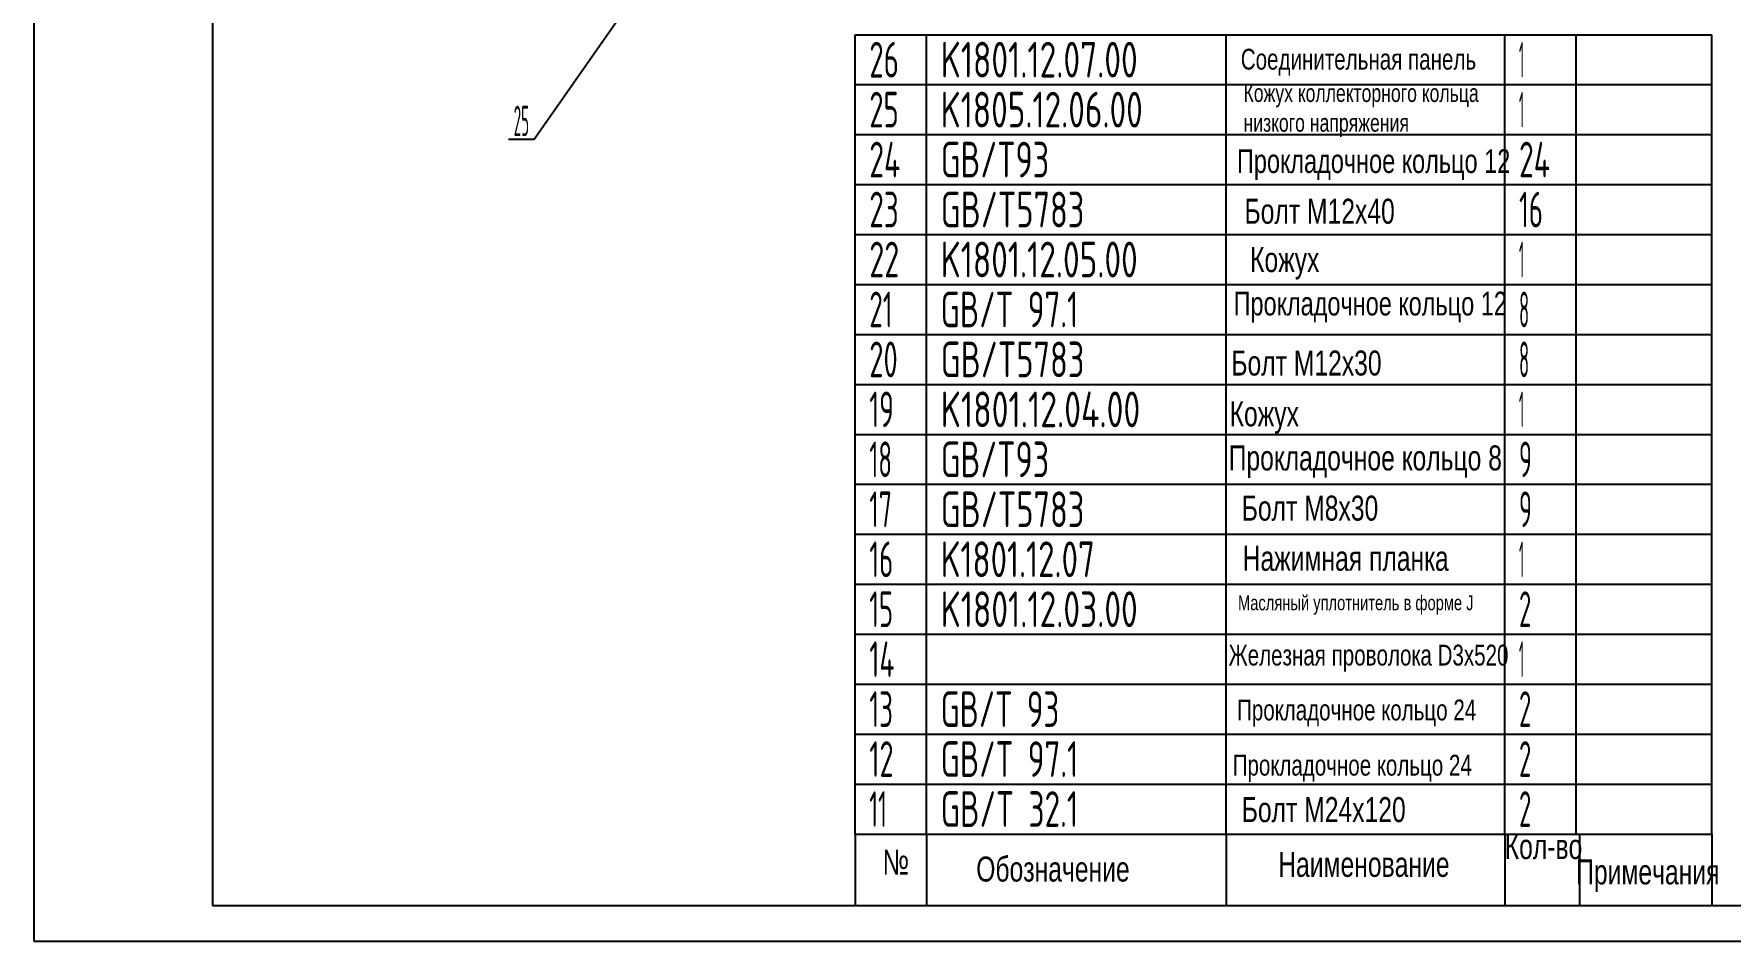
# Model space of a CAD drawing. Header units: millimetres. Extents: x 157 to 5197, y -35 to 3664.
# Drawn here: x 157 to 3008, y 100 to 1625 of the extents above; entities that cross this region are included whole.
import ezdxf
from ezdxf.enums import TextEntityAlignment as Align

# ---------------------------------------------------------------- set-up
doc = ezdxf.new("R2010")
doc.units = ezdxf.units.MM
doc.header["$LTSCALE"] = 120
for name, color, linetype in [('01', 7, 'Continuous'), ('02', 1, 'Continuous'), ('11', 3, 'Continuous')]:
    doc.layers.add(name, color=color, linetype=linetype)
doc.styles.get("Standard").update_dxf_attribs({"font": 'isocp', "width": 0.707, "bigfont": 'intecad.shx'})

# ---------------------------------------------------------------- blocks, each defined once
blk = doc.blocks.new('*U287')
at = {"layer": '01'}
for points in [[(25, 292), (25, 5)], [(25, 5), (415, 5)]]:
    blk.add_lwpolyline(points, dxfattribs=at)
at = {"layer": '02'}
for points in [[(0, 297), (0, 0)], [(0, 0), (420, 0)]]:
    blk.add_lwpolyline(points, dxfattribs=at)
blk = doc.blocks.new('*U302')
at = {"layer": '01'}
for p, q in [((0, -84), (0, 0)), ((1440, -84), (1440, 0))]:
    blk.add_line(p, q, dxfattribs=at)
at = {"layer": '02'}
for p, q in [((0, 0), (120, 0)), ((120, -84), (120, 0)), ((120, 0), (624, 0)), ((624, -84), (624, 0)), ((624, 0), (1092, 0)), ((1092, -84), (1092, 0)), ((1092, 0), (1212, 0)), ((1212, -84), (1212, 0)), ((1212, 0), (1440, 0))]:
    blk.add_line(p, q, dxfattribs=at)
blk = doc.blocks.new('*U303')
at = {"layer": '01'}
for p, q in [((0, -84), (0, 0)), ((1440, -84), (1440, 0))]:
    blk.add_line(p, q, dxfattribs=at)
at = {"layer": '02'}
for p, q in [((0, 0), (120, 0)), ((120, -84), (120, 0)), ((120, 0), (624, 0)), ((624, -84), (624, 0)), ((624, 0), (1092, 0)), ((1092, -84), (1092, 0)), ((1092, 0), (1212, 0)), ((1212, -84), (1212, 0)), ((1212, 0), (1440, 0))]:
    blk.add_line(p, q, dxfattribs=at)
blk = doc.blocks.new('*U304')
at = {"layer": '01'}
for p, q in [((0, -84), (0, 0)), ((1440, -84), (1440, 0))]:
    blk.add_line(p, q, dxfattribs=at)
at = {"layer": '02'}
for p, q in [((0, 0), (120, 0)), ((120, -84), (120, 0)), ((120, 0), (624, 0)), ((624, -84), (624, 0)), ((624, 0), (1092, 0)), ((1092, -84), (1092, 0)), ((1092, 0), (1212, 0)), ((1212, -84), (1212, 0)), ((1212, 0), (1440, 0))]:
    blk.add_line(p, q, dxfattribs=at)
blk = doc.blocks.new('*U305')
at = {"layer": '01'}
for p, q in [((0, -84), (0, 0)), ((1440, -84), (1440, 0))]:
    blk.add_line(p, q, dxfattribs=at)
at = {"layer": '02'}
for p, q in [((0, 0), (120, 0)), ((120, -84), (120, 0)), ((120, 0), (624, 0)), ((624, -84), (624, 0)), ((624, 0), (1092, 0)), ((1092, -84), (1092, 0)), ((1092, 0), (1212, 0)), ((1212, -84), (1212, 0)), ((1212, 0), (1440, 0))]:
    blk.add_line(p, q, dxfattribs=at)
blk = doc.blocks.new('*U306')
at = {"layer": '01'}
for p, q in [((0, -84), (0, 0)), ((1440, -84), (1440, 0))]:
    blk.add_line(p, q, dxfattribs=at)
at = {"layer": '02'}
for p, q in [((0, 0), (120, 0)), ((120, -84), (120, 0)), ((120, 0), (624, 0)), ((624, -84), (624, 0)), ((624, 0), (1092, 0)), ((1092, -84), (1092, 0)), ((1092, 0), (1212, 0)), ((1212, -84), (1212, 0)), ((1212, 0), (1440, 0))]:
    blk.add_line(p, q, dxfattribs=at)
blk = doc.blocks.new('*U307')
at = {"layer": '01'}
for p, q in [((0, -84), (0, 0)), ((1440, -84), (1440, 0))]:
    blk.add_line(p, q, dxfattribs=at)
at = {"layer": '02'}
for p, q in [((0, 0), (120, 0)), ((120, -84), (120, 0)), ((120, 0), (624, 0)), ((624, -84), (624, 0)), ((624, 0), (1092, 0)), ((1092, -84), (1092, 0)), ((1092, 0), (1212, 0)), ((1212, -84), (1212, 0)), ((1212, 0), (1440, 0))]:
    blk.add_line(p, q, dxfattribs=at)
blk = doc.blocks.new('*U308')
at = {"layer": '01'}
for p, q in [((0, -84), (0, 0)), ((1440, -84), (1440, 0))]:
    blk.add_line(p, q, dxfattribs=at)
at = {"layer": '02'}
for p, q in [((0, 0), (120, 0)), ((120, -84), (120, 0)), ((120, 0), (624, 0)), ((624, -84), (624, 0)), ((624, 0), (1092, 0)), ((1092, -84), (1092, 0)), ((1092, 0), (1212, 0)), ((1212, -84), (1212, 0)), ((1212, 0), (1440, 0))]:
    blk.add_line(p, q, dxfattribs=at)
blk = doc.blocks.new('*U309')
at = {"layer": '01'}
for p, q in [((0, -84), (0, 0)), ((1440, -84), (1440, 0))]:
    blk.add_line(p, q, dxfattribs=at)
at = {"layer": '02'}
for p, q in [((0, 0), (120, 0)), ((120, -84), (120, 0)), ((120, 0), (624, 0)), ((624, -84), (624, 0)), ((624, 0), (1092, 0)), ((1092, -84), (1092, 0)), ((1092, 0), (1212, 0)), ((1212, -84), (1212, 0)), ((1212, 0), (1440, 0))]:
    blk.add_line(p, q, dxfattribs=at)
blk = doc.blocks.new('*U310')
at = {"layer": '01'}
for p, q in [((0, -84), (0, 0)), ((1440, -84), (1440, 0))]:
    blk.add_line(p, q, dxfattribs=at)
at = {"layer": '02'}
for p, q in [((0, 0), (120, 0)), ((120, -84), (120, 0)), ((120, 0), (624, 0)), ((624, -84), (624, 0)), ((624, 0), (1092, 0)), ((1092, -84), (1092, 0)), ((1092, 0), (1212, 0)), ((1212, -84), (1212, 0)), ((1212, 0), (1440, 0))]:
    blk.add_line(p, q, dxfattribs=at)
blk = doc.blocks.new('*U311')
at = {"layer": '01'}
for p, q in [((0, -84), (0, 0)), ((1440, -84), (1440, 0))]:
    blk.add_line(p, q, dxfattribs=at)
at = {"layer": '02'}
for p, q in [((0, 0), (120, 0)), ((120, -84), (120, 0)), ((120, 0), (624, 0)), ((624, -84), (624, 0)), ((624, 0), (1092, 0)), ((1092, -84), (1092, 0)), ((1092, 0), (1212, 0)), ((1212, -84), (1212, 0)), ((1212, 0), (1440, 0))]:
    blk.add_line(p, q, dxfattribs=at)
blk = doc.blocks.new('*U312')
at = {"layer": '01'}
for p, q in [((0, -84), (0, 0)), ((1440, -84), (1440, 0))]:
    blk.add_line(p, q, dxfattribs=at)
at = {"layer": '02'}
for p, q in [((0, 0), (120, 0)), ((120, -84), (120, 0)), ((120, 0), (624, 0)), ((624, -84), (624, 0)), ((624, 0), (1092, 0)), ((1092, -84), (1092, 0)), ((1092, 0), (1212, 0)), ((1212, -84), (1212, 0)), ((1212, 0), (1440, 0))]:
    blk.add_line(p, q, dxfattribs=at)
blk = doc.blocks.new('*U313')
at = {"layer": '01'}
for p, q in [((0, -84), (0, 0)), ((1440, -84), (1440, 0))]:
    blk.add_line(p, q, dxfattribs=at)
at = {"layer": '02'}
for p, q in [((0, 0), (120, 0)), ((120, -84), (120, 0)), ((120, 0), (624, 0)), ((624, -84), (624, 0)), ((624, 0), (1092, 0)), ((1092, -84), (1092, 0)), ((1092, 0), (1212, 0)), ((1212, -84), (1212, 0)), ((1212, 0), (1440, 0))]:
    blk.add_line(p, q, dxfattribs=at)
blk = doc.blocks.new('*U314')
at = {"layer": '01'}
for p, q in [((0, -84), (0, 0)), ((1440, -84), (1440, 0))]:
    blk.add_line(p, q, dxfattribs=at)
at = {"layer": '02'}
for p, q in [((0, 0), (120, 0)), ((120, -84), (120, 0)), ((120, 0), (624, 0)), ((624, -84), (624, 0)), ((624, 0), (1092, 0)), ((1092, -84), (1092, 0)), ((1092, 0), (1212, 0)), ((1212, -84), (1212, 0)), ((1212, 0), (1440, 0))]:
    blk.add_line(p, q, dxfattribs=at)
blk = doc.blocks.new('*U315')
at = {"layer": '01'}
for p, q in [((0, -84), (0, 0)), ((1440, -84), (1440, 0))]:
    blk.add_line(p, q, dxfattribs=at)
at = {"layer": '02'}
for p, q in [((0, 0), (120, 0)), ((120, -84), (120, 0)), ((120, 0), (624, 0)), ((624, -84), (624, 0)), ((624, 0), (1092, 0)), ((1092, -84), (1092, 0)), ((1092, 0), (1212, 0)), ((1212, -84), (1212, 0)), ((1212, 0), (1440, 0))]:
    blk.add_line(p, q, dxfattribs=at)
blk = doc.blocks.new('*U316')
at = {"layer": '01'}
for p, q in [((0, -84), (0, 0)), ((1440, -84), (1440, 0))]:
    blk.add_line(p, q, dxfattribs=at)
at = {"layer": '02'}
for p, q in [((0, 0), (120, 0)), ((120, -84), (120, 0)), ((120, 0), (624, 0)), ((624, -84), (624, 0)), ((624, 0), (1092, 0)), ((1092, -84), (1092, 0)), ((1092, 0), (1212, 0)), ((1212, -84), (1212, 0)), ((1212, 0), (1440, 0))]:
    blk.add_line(p, q, dxfattribs=at)
blk = doc.blocks.new('*U317')
at = {"layer": '01'}
for p, q in [((0, -84), (0, 0)), ((0, 0), (120, 0)), ((120, 0), (624, 0)), ((624, 0), (1092, 0)), ((1092, 0), (1212, 0)), ((1212, 0), (1440, 0)), ((1440, -84), (1440, 0))]:
    blk.add_line(p, q, dxfattribs=at)
at = {"layer": '02'}
for p, q in [((120, -84), (120, 0)), ((624, -84), (624, 0)), ((1092, -84), (1092, 0)), ((1212, -84), (1212, 0))]:
    blk.add_line(p, q, dxfattribs=at)

msp = doc.modelspace()

# ---------------------------------------------------------------- linework, layer by layer
at = {"layer": '01'}
msp.add_point((2977.0344, 160.17), dxfattribs=at)
at = {"layer": '02'}
for p, q in [((1469.3675, 2123.2191), (997.8786, 1447.8378)), ((997.8786, 1447.8378), (954.6796, 1447.8378))]:
    msp.add_line(p, q, dxfattribs=at)
at = {"layer": '02', "color": 0}
for p, q in [((1537.0344, 280.17), (1537.0344, 160.17)), ((1537.0344, 280.17), (2977.0344, 280.17)), ((1657.0344, 280.17), (1657.0344, 160.17)), ((2161.0344, 280.17), (2161.0344, 160.17)), ((2629.0344, 280.17), (2629.0344, 160.17)), ((2754.5958, 280.17), (2754.5958, 160.17)), ((2977.0344, 280.17), (2977.0344, 160.17))]:
    msp.add_line(p, q, dxfattribs=at)

# ---------------------------------------------------------------- block references
at = {"layer": '02', "xscale": 12, "yscale": 12, "zscale": 12}
msp.add_blockref('*U287', (157.0344, 100.17), dxfattribs=at)
at = {"layer": '02'}
for name, p in [('*U317', (1537.0344, 1624.17)), ('*U316', (1537.0344, 1540.17)), ('*U315', (1537.0344, 1456.17)), ('*U314', (1537.0344, 1372.17)), ('*U313', (1537.0344, 1288.17)), ('*U312', (1537.0344, 1204.17)), ('*U311', (1537.0344, 1120.17)), ('*U310', (1537.0344, 1036.17)), ('*U309', (1537.0344, 952.17)), ('*U308', (1537.0344, 868.17)), ('*U307', (1537.0344, 784.17)), ('*U306', (1537.0344, 700.17)), ('*U305', (1537.0344, 616.17)), ('*U304', (1537.0344, 532.17)), ('*U303', (1537.0344, 448.17)), ('*U302', (1537.0344, 364.17))]:
    msp.add_blockref(name, p, dxfattribs=at)

# ---------------------------------------------------------------- texts
at = {"layer": '02', "attachment_point": 1}
for s, insert, char_height in [('{\\fArial|b0|i0|c204|p34;\\C3;Соединительная панель}', (2185.3728, 1600.5016), 35), ('{\\fArial|b0|i0|c204|p34;\\C3;Кожух коллекторного кольца \\Pнизкого напряжения}', (2189.9522, 1541.0681), 30), ('{\\fArial|b0|i0|c204|p34;\\C3;Болт М12х40}', (2191.64, 1348.3452), 42), ('{\\fArial|b0|i0|c204|p34;\\C3;Кожух}', (2201.0243, 1267.0844), 42), ('{\\fArial|b0|i0|c204|p34;\\C3;Болт М12х30}', (2169.469, 1093.1423), 42), ('{\\fArial|b0|i0|c204|p34;\\C3;Кожух}', (2166.6248, 1007.7237), 42), ('{\\fArial|b0|i0|c204|p34;\\C3;Прокладочное кольцо 8}', (2165.0474, 933.5452), 42), ('{\\fArial|b0|i0|c204|p34;\\C3;Болт М8х30}', (2186.9442, 849.159), 42), ('{\\fArial|b0|i0|c204|p34;\\C3;Нажимная планка}', (2188.5083, 764.7728), 42), ('{\\fArial|b0|i0|c204|p34;\\C3;Масляный уплотнитель в форме \\fArial|b0|i0|c0|p34;J}', (2180.7046, 681.4622), 25), ('{\\fArial|b0|i0|c204|p34;\\C3;Железная проволока \\fArial|b0|i0|c0|p34;D3x5\\fArial|b0|i0|c204|p34;2\\fArial|b0|i0|c0|p34;0}', (2165.0581, 598.527), 35), ('{\\fArial|b0|i0|c204|p34;\\C3;Прокладочное кольцо 24}', (2179.1346, 506.3273), 35), ('{\\fArial|b0|i0|c204|p34;\\C3;Прокладочное кольцо 24}', (2171.7747, 413.4409), 35), ('{\\fArial|b0|i0|c204|p34;\\C3;Болт М24х120}', (2186.9549, 342.243), 42), ('{\\fArial|b0|i0|c204|p34;\\C0;Кол-во}', (2629.0344, 280.17), 42), ('{\\fArial|b0|i0|c204|p34;\\C0;№}', (1583.338, 254.084), 42), ('{\\fArial|b0|i0|c204|p34;\\C0;Обозначение}', (1740.7272, 242.29), 42), ('{\\fArial|b0|i0|c204|p34;\\C0;Наименование}', (2248.3077, 250.1526), 42), ('{\\fArial|b0|i0|c204|p34;\\C0;Примечания}', (2749.0344, 237.4538), 42)]:
    msp.add_mtext(s, dxfattribs=dict(at, insert=insert, char_height=char_height))
at = {"layer": '02', "char_height": 40, "width": 509.88199, "attachment_point": 1}
for insert in [(2179.0038, 1431.6786), (2173.309, 1192.1264)]:
    msp.add_mtext('{\\fArial|b0|i0|c204|p34;\\C3;Прокладочное кольцо 12}', dxfattribs=dict(at, insert=insert))
at = {"layer": '11'}
for s, height, width, p, p2 in [('26', 60, 0.639213, (1561.0344, 1552.17), (1610.8779, 1552.17)), ('K1801.12.07.00', 60, 0.69367, (1681.0344, 1552.17), (2012.1559, 1552.17)), ('1', 60, 0.404, (2653.0344, 1552.17), (2661.5184, 1552.17)), ('25', 60, 0.638783, (1561.0344, 1468.17), (1610.5307, 1468.17)), ('K1805.12.06.00', 60, 0.693997, (1681.0344, 1468.17), (2020.6399, 1468.17)), ('1', 60, 0.404, (2653.0344, 1468.17), (2661.5184, 1468.17)), ('25', 50.91169, 0.394221, (963.3194, 1453.8378), (989.2388, 1453.8378)), ('24', 60, 0.641743, (1561.0344, 1384.17), (1613.0156, 1384.17)), ('GB/T93', 60, 0.691199, (1681.0344, 1384.17), (1863.3001, 1384.17)), ('24', 60, 0.641743, (2653.0344, 1384.17), (2705.0156, 1384.17)), ('23', 60, 0.638783, (1561.0344, 1300.17), (1610.5307, 1300.17)), ('GB/T5783', 60, 0.695009, (1681.0344, 1300.17), (1922.5398, 1300.17)), ('16', 60, 0.610556, (2653.0344, 1300.17), (2693.3167, 1300.17)), ('22', 60, 0.639754, (1561.0344, 1216.17), (1611.3213, 1216.17)), ('K1801.12.05.00', 60, 0.69367, (1681.0344, 1216.17), (2012.1559, 1216.17)), ('1', 60, 0.404, (2653.0344, 1216.17), (2661.5184, 1216.17)), ('21', 60, 0.623098, (1561.0344, 1132.17), (1600.2896, 1132.17)), ('GB/T 97.1', 60, 0.694495, (1681.0344, 1132.17), (1912.447, 1132.17)), ('8', 60, 0.514182, (2653.0344, 1132.17), (2670.0024, 1132.17)), ('20', 60, 0.636567, (1561.0344, 1048.17), (1608.807, 1048.17)), ('GB/T5783', 60, 0.695009, (1681.0344, 1048.17), (1922.5398, 1048.17)), ('8', 60, 0.514182, (2653.0344, 1048.17), (2670.0024, 1048.17)), ('19', 60, 0.612447, (1561.0344, 964.17), (1602.2494, 964.17)), ('K1801.12.04.00', 60, 0.693836, (1681.0344, 964.17), (2016.3979, 964.17)), ('1', 60, 0.404, (2653.0344, 964.17), (2661.5184, 964.17)), ('18', 60, 0.606, (1561.0344, 880.17), (1599.2124, 880.17)), ('GB/T93', 60, 0.691199, (1681.0344, 880.17), (1863.3001, 880.17)), ('9', 60, 0.579528, (2653.0344, 880.17), (2674.6482, 880.17)), ('17', 60, 0.606, (1561.0344, 796.17), (1599.2124, 796.17)), ('GB/T5783', 60, 0.695009, (1681.0344, 796.17), (1922.5398, 796.17)), ('9', 60, 0.579528, (2653.0344, 796.17), (2674.6482, 796.17)), ('16', 60, 0.610556, (1561.0344, 712.17), (1601.3167, 712.17)), ('K1801.12.07', 60, 0.690046, (1681.0344, 712.17), (1940.0085, 712.17)), ('1', 60, 0.404, (2653.0344, 712.17), (2661.5184, 712.17)), ('15', 60, 0.609833, (1561.0344, 628.17), (1600.9695, 628.17)), ('K1801.12.03.00', 60, 0.69367, (1681.0344, 628.17), (2012.1559, 628.17)), ('2', 60, 0.562593, (2653.0344, 628.17), (2673.6273, 628.17)), ('14', 60, 0.614783, (1561.0344, 544.17), (1603.4544, 544.17)), ('1', 60, 0.404, (2653.0344, 544.17), (2661.5184, 544.17)), ('13', 60, 0.609833, (1561.0344, 460.17), (1600.9695, 460.17)), ('GB/T 93', 60, 0.692517, (1681.0344, 460.17), (1880.2681, 460.17)), ('2', 60, 0.562593, (2653.0344, 460.17), (2673.6273, 460.17)), ('12', 60, 0.611465, (1561.0344, 376.17), (1601.7601, 376.17)), ('GB/T 97.1', 60, 0.694495, (1681.0344, 376.17), (1912.447, 376.17)), ('2', 60, 0.562593, (2653.0344, 376.17), (2673.6273, 376.17)), ('11', 60, 0.582235, (1561.0344, 292.17), (1590.7284, 292.17)), ('GB/T 32.1', 60, 0.694488, (1681.0344, 292.17), (1912.2987, 292.17)), ('2', 60, 0.562593, (2653.0344, 292.17), (2673.6273, 292.17))]:
    msp.add_text(s, height=height, dxfattribs=dict(at, width=width)).set_placement(p, p2, align=Align.FIT)

doc.saveas('drawing.dxf')
